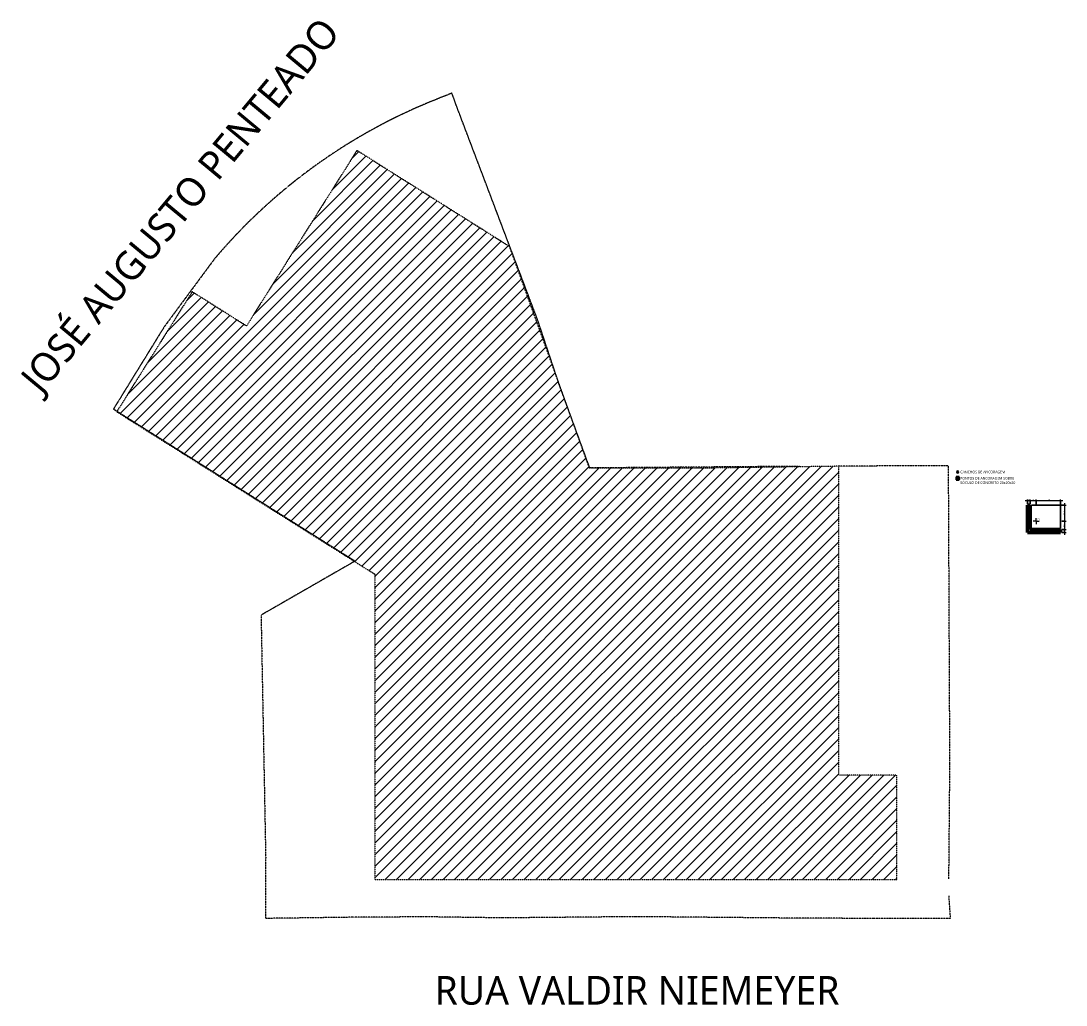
# Model space of a CAD drawing. Header units: centimetres. Extents: x -1706 to 33186, y -3196 to 88081.
# Drawn here: x 26179 to 33186, y -3196 to 3403 of the extents above; entities that cross this region are included whole.
import ezdxf

# ---------------------------------------------------------------- set-up
doc = ezdxf.new("R2010")
doc.units = ezdxf.units.CM
doc.linetypes.add('Hidden', pattern=[0.714375, 0.47625, -0.238125])
doc.linetypes.add('Hidden 0_75', pattern=[0.15, 0.075, -0.075])
for name, color, linetype, lineweight in [('A-ANNO-DIMS', 7, 'Continuous', 9), ('A-ANNO-DIMS-50', 7, 'Continuous', 9), ('A-DETL-GENF', 7, 'Continuous', 18), ('A-DETL-THIN', 7, 'Continuous', 25), ('G-ANNO-TEXT', 7, 'Continuous', 9), ('S-COLS', 7, 'Continuous', 9)]:
    doc.layers.add(name, color=color, linetype=linetype, lineweight=lineweight)
doc.layers.add('A-DETL', color=7, linetype='Continuous', lineweight=18, true_color=0x00a600)
doc.styles.add('Arial', font='arial.ttf', dxfattribs={"width": 0.9, "height": 7.5})
doc.styles.add('Gadugi_2', font='gadugi.ttf', dxfattribs={"height": 10})
doc.styles.add('Gadugi_6', font='gadugi.ttf', dxfattribs={"height": 17.5})
doc.styles.add('Gadugi_B', font='gadugib.ttf', dxfattribs={"height": 192.5})
doc.dimstyles.new('PED_1_5mm_ESQ_2', dxfattribs={"dimscale": 30.48, "dimtxt": 7.651945, "dimasz": 0.328084, "dimexe": 0.246063, "dimexo": 0.246063, "dimgap": 0.049213, "dimtad": 1, "dimdec": 1, "dimrnd": 0.5, "dimdsep": 46, "dimtxsty": 'Arial', "dimblk1": 'DOTSMALL', "dimblk2": 'DOTSMALL', "dimsah": 1, "dimcen": 0.09, "dimdle": 0.492126, "dimazin": 0, "dimtfac": 1, "dimtdec": 4, "dimtix": 1, "dimtmove": 0, "dimatfit": 3, "dimfxl": 1, "dimtvp": 1, "dimtolj": 1, "dimtzin": 0, "dimarcsym": 2})

# ---------------------------------------------------------------- blocks, each defined once
blk = doc.blocks.new('DIMBLOCK348-DT I  001 - DETALHE P140')
at = {"layer": 'A-ANNO-DIMS-50'}
h = blk.add_hatch(color=256, dxfattribs=at)
edge = h.paths.add_edge_path(flags=0)
edge.add_arc((32926.8, 186.9), 1.25, 0, 360)
h = blk.add_hatch(color=256, dxfattribs=at)
edge = h.paths.add_edge_path(flags=0)
edge.add_arc((32945.8, 186.9), 1.25, 0, 360)
for p, q in [((32911.8, 186.9), (32945.8, 186.9)), ((32926.8, 162.6), (32926.8, 194.4)), ((32926.8, 186.9), (32926.8, 162.6)), ((32945.8, 162.6), (32945.8, 194.4)), ((32945.8, 186.9), (32945.8, 162.6))]:
    blk.add_line(p, q, dxfattribs=at)
for centre in [(32926.8, 186.9), (32945.8, 186.9)]:
    blk.add_circle(centre, 1.25, dxfattribs=at)
at = {"layer": 'A-ANNO-DIMS-50', "color": 0, "insert": (32931.1, 198.2), "char_height": 7.5, "width": 12.431, "attachment_point": 1, "line_spacing_factor": 0.941778, "style": 'Arial'}
blk.add_mtext('19', dxfattribs=at)
blk = doc.blocks.new('_DotSmall')
at = {"color": 0, "linetype": 'ByBlock', "const_width": 0.5}
blk.add_lwpolyline([(-0.0625, 0, 1), (0.0625, 0, 1)], format="xyb", close=True, dxfattribs=at)
blk = doc.blocks.new('DIMBLOCK349-DT I  001 - DETALHE P140')
at = {"layer": 'A-ANNO-DIMS-50'}
h = blk.add_hatch(color=256, dxfattribs=at)
edge = h.paths.add_edge_path(flags=0)
edge.add_arc((32945.8, 186.9), 1.25, 0, 360)
h = blk.add_hatch(color=256, dxfattribs=at)
edge = h.paths.add_edge_path(flags=0)
edge.add_arc((32985.7, 186.9), 1.25, 0, 360)
for p, q in [((32945.8, 162.6), (32945.8, 194.4)), ((32945.8, 186.9), (32985.7, 186.9)), ((32945.8, 186.9), (32945.8, 162.6)), ((32985.7, 162.6), (32985.7, 194.4)), ((32985.7, 186.9), (32985.7, 162.6))]:
    blk.add_line(p, q, dxfattribs=at)
for centre in [(32945.8, 186.9), (32985.7, 186.9)]:
    blk.add_circle(centre, 1.25, dxfattribs=at)
at = {"layer": 'A-ANNO-DIMS-50', "color": 0, "insert": (32960.6, 198.2), "char_height": 7.5, "width": 12.431, "attachment_point": 1, "line_spacing_factor": 0.941778, "style": 'Arial'}
blk.add_mtext('40', dxfattribs=at)
blk = doc.blocks.new('DIMBLOCK350-DT I  001 - DETALHE P140')
at = {"layer": 'A-ANNO-DIMS-50'}
h = blk.add_hatch(color=256, dxfattribs=at)
edge = h.paths.add_edge_path(flags=0)
edge.add_arc((32985.7, 186.9), 1.25, 0, 360)
h = blk.add_hatch(color=256, dxfattribs=at)
edge = h.paths.add_edge_path(flags=0)
edge.add_arc((33149.8, 186.9), 1.25, 0, 360)
for p, q in [((32985.7, 162.6), (32985.7, 194.4)), ((32985.7, 186.9), (33164.8, 186.9)), ((32985.7, 186.9), (32985.7, 162.6)), ((33149.8, -0.4), (33149.8, 194.4)), ((33149.8, 186.9), (33149.8, -0.4))]:
    blk.add_line(p, q, dxfattribs=at)
for centre in [(32985.7, 186.9), (33149.8, 186.9)]:
    blk.add_circle(centre, 1.25, dxfattribs=at)
at = {"layer": 'A-ANNO-DIMS-50', "color": 0, "insert": (33060, 198.2), "char_height": 7.5, "width": 18.647, "attachment_point": 1, "line_spacing_factor": 0.941778, "style": 'Arial'}
blk.add_mtext('164', dxfattribs=at)
blk = doc.blocks.new('DIMBLOCK351-DT I  001 - DETALHE P140')
at = {"layer": 'A-ANNO-DIMS-50'}
h = blk.add_hatch(color=256, dxfattribs=at)
edge = h.paths.add_edge_path(flags=0)
edge.add_arc((33178.9, -7.9), 1.25, 0, 360)
h = blk.add_hatch(color=256, dxfattribs=at)
edge = h.paths.add_edge_path(flags=0)
edge.add_arc((33178.9, -26.9), 1.25, 0, 360)
for p, q in [((33157.3, -7.9), (33186.4, -7.9)), ((33178.9, -7.9), (33157.3, -7.9)), ((33157.3, -26.9), (33186.4, -26.9)), ((33178.9, -26.9), (33157.3, -26.9)), ((33178.9, -41.9), (33178.9, -7.9))]:
    blk.add_line(p, q, dxfattribs=at)
for centre in [(33178.9, -7.9), (33178.9, -26.9)]:
    blk.add_circle(centre, 1.25, dxfattribs=at)
at = {"layer": 'A-ANNO-DIMS-50', "color": 0, "insert": (33167.6, -22.6), "char_height": 7.5, "width": 12.431, "attachment_point": 1, "rotation": 90, "line_spacing_factor": 0.941778, "style": 'Arial'}
blk.add_mtext('19', dxfattribs=at)
blk = doc.blocks.new('DIMBLOCK352-DT I  001 - DETALHE P140')
at = {"layer": 'A-ANNO-DIMS-50'}
h = blk.add_hatch(color=256, dxfattribs=at)
edge = h.paths.add_edge_path(flags=0)
edge.add_arc((33178.9, 48.6), 1.25, 0, 360)
h = blk.add_hatch(color=256, dxfattribs=at)
edge = h.paths.add_edge_path(flags=0)
edge.add_arc((33178.9, -7.9), 1.25, 0, 360)
for p, q in [((33157.3, 48.6), (33186.4, 48.6)), ((33178.9, 48.6), (33157.3, 48.6)), ((33178.9, -7.9), (33178.9, 48.6)), ((33157.3, -7.9), (33186.4, -7.9)), ((33178.9, -7.9), (33157.3, -7.9))]:
    blk.add_line(p, q, dxfattribs=at)
for centre in [(33178.9, 48.6), (33178.9, -7.9)]:
    blk.add_circle(centre, 1.25, dxfattribs=at)
at = {"layer": 'A-ANNO-DIMS-50', "color": 0, "insert": (33167.6, 11.3), "char_height": 7.5, "width": 21.755, "attachment_point": 1, "rotation": 90, "line_spacing_factor": 0.941778, "style": 'Arial'}
blk.add_mtext('56.5', dxfattribs=at)
blk = doc.blocks.new('DIMBLOCK353-DT I  001 - DETALHE P140')
at = {"layer": 'A-ANNO-DIMS-50'}
h = blk.add_hatch(color=256, dxfattribs=at)
edge = h.paths.add_edge_path(flags=0)
edge.add_arc((33178.9, 155.1), 1.25, 0, 360)
h = blk.add_hatch(color=256, dxfattribs=at)
edge = h.paths.add_edge_path(flags=0)
edge.add_arc((33178.9, 48.6), 1.25, 0, 360)
for p, q in [((32953.3, 155.1), (33186.4, 155.1)), ((33178.9, 155.1), (32953.3, 155.1)), ((33178.9, 48.6), (33178.9, 170.1)), ((33157.3, 48.6), (33186.4, 48.6)), ((33178.9, 48.6), (33157.3, 48.6))]:
    blk.add_line(p, q, dxfattribs=at)
for centre in [(33178.9, 155.1), (33178.9, 48.6)]:
    blk.add_circle(centre, 1.25, dxfattribs=at)
at = {"layer": 'A-ANNO-DIMS-50', "color": 0, "insert": (33167.6, 90.2), "char_height": 7.5, "width": 27.971, "attachment_point": 1, "rotation": 90, "line_spacing_factor": 0.941778, "style": 'Arial'}
blk.add_mtext('106.5', dxfattribs=at)

msp = doc.modelspace()

# ---------------------------------------------------------------- hatches: boundary and pattern name
at = {"layer": 'A-DETL-GENF', "lineweight": 9, "true_color": 0x3a0df2}
h = msp.add_hatch(dxfattribs=at)
h.set_pattern_fill('FP_3', color=180, style=0, pattern_type=2)
h.set_pattern_definition([(45, (39062.396, 0), (-38.89087, 38.89087), [])])
h.paths.add_polyline_path([(31995.24, -2353.31), (32051.69, -2353.31), (32051.69, -1653.31), (31661.69, -1653.31), (31661.69, 416.69), (30681.78, 403.18), (29991.78, 403.18), (29455.34, 1889.33), (28431.28, 2533.85), (27690.89, 1357.45), (27326.96, 1586.49), (26820.94, 782.48), (28551.69, -306.82), (28551.69, -2353.31), (31661.69, -2353.31)], flags=0)
at = {"layer": 'A-DETL-GENF', "true_color": 0xff00ff}
for points in [[(32459.24, 370.55), (32461.31, 370.82), (32463.24, 371.62), (32464.89, 372.89), (32466.16, 374.55), (32466.96, 376.48), (32467.24, 378.55), (32466.96, 380.62), (32466.16, 382.55), (32464.89, 384.21), (32463.24, 385.48), (32461.31, 386.28), (32459.24, 386.55), (32457.17, 386.28), (32455.24, 385.48), (32453.58, 384.21), (32452.31, 382.55), (32451.51, 380.62), (32451.24, 378.55), (32451.51, 376.48), (32452.31, 374.55), (32453.58, 372.89), (32455.24, 371.62), (32457.17, 370.82)], [(32460.33, 332.68), (32461.36, 332.81), (32462.33, 333.21), (32463.16, 333.85), (32463.79, 334.68), (32464.19, 335.64), (32464.33, 336.68), (32464.19, 337.71), (32463.79, 338.68), (32463.16, 339.5), (32462.33, 340.14), (32461.31, 340.55), (32460.33, 340.68), (32459.29, 340.54), (32458.33, 340.14), (32457.5, 339.5), (32456.86, 338.68), (32456.46, 337.71), (32456.33, 336.68), (32456.46, 335.64), (32456.86, 334.68), (32457.5, 333.85), (32458.33, 333.21), (32459.29, 332.81)]]:
    msp.add_hatch(color=6, dxfattribs=at).paths.add_polyline_path(points, flags=0)
at = {"layer": 'A-DETL-GENF', "true_color": 0xa6a6a6}
h = msp.add_hatch(color=253, dxfattribs=at)
h.paths.add_polyline_path([(32456.86, 326.63), (32470.12, 326.63), (32470.12, 346.63), (32450.12, 346.63), (32450.12, 326.63), (32456.46, 326.63)], flags=0)
h.paths.add_polyline_path([(32460.33, 332.68), (32459.29, 332.81), (32458.33, 333.21), (32457.5, 333.85), (32456.86, 334.68), (32456.46, 335.64), (32456.33, 336.68), (32456.46, 337.71), (32456.86, 338.68), (32457.5, 339.5), (32458.33, 340.14), (32459.29, 340.54), (32460.33, 340.68), (32461.36, 340.54), (32462.33, 340.14), (32463.16, 339.5), (32463.79, 338.68), (32464.19, 337.71), (32464.33, 336.68), (32464.19, 335.64), (32463.79, 334.68), (32463.16, 333.85), (32462.33, 333.21), (32461.31, 332.8)], flags=0)
at = {"layer": 'S-COLS', "true_color": 0x808080}
msp.add_hatch(color=8, dxfattribs=at).paths.add_polyline_path([(33149.79, -26.88), (33149.79, -7.88), (32945.79, -7.88), (32945.79, 155.12), (32926.79, 155.12), (32926.79, -26.88)], flags=0)

# ---------------------------------------------------------------- linework, layer by layer
at = {"layer": 'A-DETL', "color": 7, "linetype": 'Hidden', "lineweight": 9}
for p, q in [((29100.89, 2828.36), (29068.41, 2917.98)), ((29643.88, 1396.78), (29100.89, 2828.36)), ((27475.38, 1805.85), (27137.59, 1349.31)), ((27137.59, 1349.31), (26799.19, 800.54)), ((29788.68, 962.88), (29643.88, 1396.78)), ((29992.65, 405.49), (29788.68, 962.88)), ((26799.19, 800.54), (28419.24, -219.08)), ((31399.62, 416.23), (29992.65, 405.49)), ((31878.94, 418.47), (31658.94, 418.47)), ((32398.11, 419.41), (31878.94, 418.47)), ((32407.37, -1578.68), (32398.11, 419.41)), ((28410.48, -224.07), (27788.64, -581.57)), ((27788.64, -581.57), (27819.74, -2211.4)), ((32400.46, -2348.27), (32407.37, -1578.68)), ((27820.02, -2614.87), (27820.02, -2211.4)), ((32399.43, -2463.68), (32409.48, -2614.87)), ((28408.68, -2607.01), (27820.02, -2614.87)), ((28903.43, -2604.17), (28408.68, -2607.01)), ((29403.65, -2611.39), (28903.43, -2604.17)), ((30304.06, -2603.07), (29403.65, -2611.39)), ((31402.4, -2613.21), (30304.06, -2603.07)), ((31894.76, -2614.87), (31402.4, -2613.21)), ((32409.48, -2614.87), (31894.76, -2614.87))]:
    msp.add_line(p, q, dxfattribs=at)
at = {"layer": 'A-DETL', "color": 7, "linetype": 'Hidden 0_75', "lineweight": 9}
for p, q in [((28431.28, 2533.85), (27690.89, 1357.45)), ((29455.34, 1889.33), (28431.28, 2533.85)), ((29991.78, 403.18), (29455.34, 1889.33)), ((27326.96, 1586.49), (26820.94, 782.48)), ((27690.89, 1357.45), (27326.96, 1586.49)), ((26820.94, 782.48), (28551.69, -306.82)), ((30681.78, 403.18), (29991.78, 403.18)), ((31661.69, 416.69), (30681.78, 403.18)), ((31661.69, -1653.31), (31661.69, 416.69)), ((28551.69, -306.82), (28551.69, -2353.31)), ((32051.69, -1653.31), (31661.69, -1653.31)), ((32051.69, -2353.31), (32051.69, -1653.31)), ((28551.69, -2353.31), (32051.69, -2353.31))]:
    msp.add_line(p, q, dxfattribs=at)
at = {"layer": 'A-DETL', "color": 7}
for p, q in [((32470.12, 346.63), (32450.12, 346.63)), ((32450.12, 346.63), (32450.12, 326.63)), ((32450.12, 326.63), (32470.12, 326.63)), ((32470.12, 326.63), (32470.12, 346.63)), ((32985.74, 48.57), (32965.74, 48.57)), ((32985.74, 48.57), (32985.74, 68.57)), ((32985.74, 48.57), (33005.74, 48.57)), ((32985.74, 48.57), (32985.74, 28.57))]:
    msp.add_line(p, q, dxfattribs=at)
at = {"layer": 'A-DETL', "color": 7, "linetype": 'Hidden', "lineweight": 9}
for centre, radius, start, end in [((30349.89, -621.22), 3762.11, 111.448748, 139.824141), ((30357.58, -445.96), 3602.5, 110.968568, 112.582003)]:
    msp.add_arc(centre, radius, start, end, dxfattribs=at)
at = {"layer": 'A-DETL', "color": 7}
for centre, radius, start, end in [((32459.24, 378.55), 8, 0, 180), ((32459.24, 378.55), 8, 180, 360), ((32460.33, 336.68), 4, 0, 180), ((32460.33, 336.68), 4, 180, 0)]:
    msp.add_arc(centre, radius, start, end, dxfattribs=at)
at = {"layer": 'A-DETL-THIN'}
for p, q in [((32450.12, 346.63), (32450.12, 326.63)), ((32470.12, 346.63), (32450.12, 346.63)), ((32450.12, 326.63), (32470.12, 326.63)), ((32470.12, 326.63), (32470.12, 346.63))]:
    msp.add_line(p, q, dxfattribs=at)
at = {"layer": 'S-COLS', "lineweight": 50}
for p, q in [((32926.79, 155.12), (32926.79, -26.88)), ((32945.79, 155.12), (32926.79, 155.12)), ((32945.79, -7.88), (32945.79, 155.12)), ((32926.79, -26.88), (33149.79, -26.88)), ((33149.79, -7.88), (32945.79, -7.88)), ((33149.79, -26.88), (33149.79, -7.88))]:
    msp.add_line(p, q, dxfattribs=at)

# ---------------------------------------------------------------- texts
at = {"layer": 'G-ANNO-TEXT', "insert": (26163.75, 1018.18), "char_height": 192.5, "width": 4254.9564, "attachment_point": 1, "rotation": 50.25004, "style": 'Gadugi_B'}
msp.add_mtext('JOSÉ AUGUSTO PENTEADO', dxfattribs=at)
at = {"layer": 'G-ANNO-TEXT', "attachment_point": 1}
for s, insert, char_height, width, style in [('GANCHOS DE ANCORAGEM', (32476.49, 387.11), 17.5, 376.7931, 'Gadugi_6'), ('SÓCULO DE CONCRETO 20x20x20', (32476.49, 315.35), 17.5, 454.156, 'Gadugi_6'), ('PONTOS DE ANCORAGEM SOBRE', (32476.49, 345.11), 17.5, 450.5484, 'Gadugi_6'), ('CG', (32992.07, 65.44), 10, 22.8481, 'Gadugi_2'), ('RUA VALDIR NIEMEYER', (28951.9, -3000.67), 192.5, 3690.5684, 'Gadugi_B')]:
    msp.add_mtext(s, dxfattribs=dict(at, insert=insert, char_height=char_height, width=width, style=style))

# ---------------------------------------------------------------- dimensions: what is measured, and where the dimension line sits
at = {"layer": 'A-ANNO-DIMS'}
for base, p1, p2, override, picture, middle in [((32945.79, 186.92), (32926.79, 155.12), (32945.79, 155.12), {"dimpost": '<>', "dimfxl": 19}, 'DIMBLOCK348-DT I  001 - DETALHE P140', (32936.29, 192.25)), ((32985.7379, 186.9243), (32945.7901, 155.1193), (32985.7379, 155.1193), {"dimpost": '<>', "dimfxl": 39.947827}, 'DIMBLOCK349-DT I  001 - DETALHE P140', (32965.764, 192.2536)), ((33149.7901, 186.9243), (32985.7379, 155.1193), (33149.7901, -7.8807), {"dimpost": '<>', "dimfxl": 231.262006}, 'DIMBLOCK350-DT I  001 - DETALHE P140', (33067.764, 192.2536))]:
    dim = msp.add_linear_dim(base=base, p1=p1, p2=p2, dimstyle='PED_1_5mm_ESQ_2', override=override, dxfattribs=at)
    dim.commit()
    dim.dimension.update_dxf_attribs({"geometry": picture, "text_midpoint": middle})
for base, p1, p2, override, picture, middle in [((33178.8625, 155.1193), (33149.7901, 48.5671), (32945.7901, 155.1193), {"dimpost": '<>', "dimfxl": 230.150747}, 'DIMBLOCK353-DT I  001 - DETALHE P140', (33173.5332, 101.8432)), ((33178.8625, 48.5671), (33149.7901, -7.8807), (33149.7901, 48.5671), {"dimpost": '<>', "dimfxl": 56.447823}, 'DIMBLOCK352-DT I  001 - DETALHE P140', (33173.5332, 20.3432)), ((33178.86, -7.88), (33149.79, -26.88), (33149.79, -7.88), {"dimpost": '<>', "dimfxl": 19}, 'DIMBLOCK351-DT I  001 - DETALHE P140', (33173.53, -17.38))]:
    dim = msp.add_linear_dim(base=base, p1=p1, p2=p2, angle=90, dimstyle='PED_1_5mm_ESQ_2', override=override, dxfattribs=at)
    dim.commit()
    dim.dimension.update_dxf_attribs({"geometry": picture, "text_midpoint": middle})

doc.saveas('drawing.dxf')
